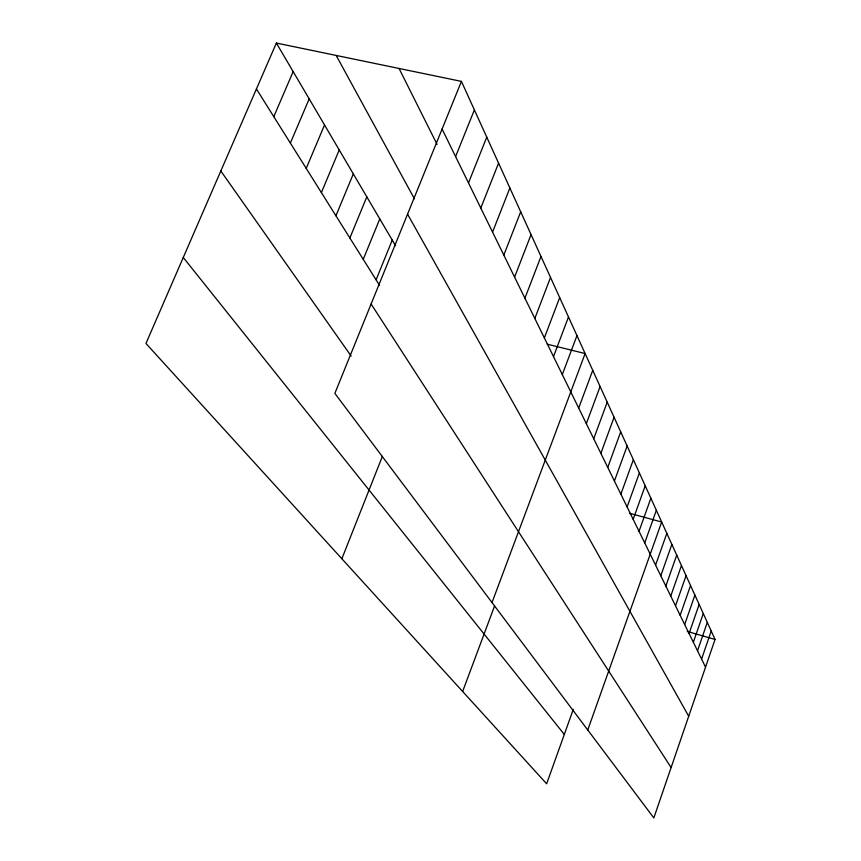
<?xml version="1.0" encoding="UTF-8"?>
<svg xmlns="http://www.w3.org/2000/svg" width="861" height="861" viewBox="0 0 861 861"><rect width="100%" height="100%" fill="white"/><g stroke="black" fill="none" stroke-linecap="round" stroke-linejoin="round"><path stroke-width="1.29" d="M701.586 659.063L711.218 631.027M461.421 81.386L715.05 639.432L653.833 817.95L334.854 393.38L461.421 81.386L276.359 43.05L145.95 343.464L546.638 783.79L573.318 709.281M693.353 642.252L703.276 613.538M697.518 650.776L707.301 622.395M684.678 624.537L694.902 595.112M689.069 633.513L699.143 604.454M675.519 605.832L686.066 575.665M680.158 615.314L690.544 585.523M670.751 596.081L681.46 565.537M660.785 575.74L671.849 544.4M665.844 586.061L676.724 555.119M655.587 565.117L666.834 533.357M644.717 542.914L656.351 510.293M587.762 729.999L661.668 521.992L629.434 513.264M639.034 531.291L650.862 498.228M627.109 506.957L639.379 472.947M633.169 519.312L645.212 485.787M620.867 494.192L633.352 459.699M614.42 481.019L627.142 446.02M607.748 467.394L620.716 431.888M593.724 438.755L607.209 402.162M600.86 453.316L614.076 417.273M586.341 423.677L600.095 386.524M578.7 408.06L592.734 370.327M492.008 602.56L585.114 353.548L547.284 344.196M462.637 691.48L494.558 605.993M562.308 374.578L576.956 335.607M553.505 356.605L568.486 316.966M544.356 337.91L559.682 297.605M534.832 318.462L550.523 277.446M524.919 298.207L540.988 256.47M514.587 277.102L531.054 234.612M503.814 255.082L520.69 211.806M492.557 232.093L509.873 188.01M341.86 558.746L382.381 456.373M480.793 208.071L498.573 163.149M468.492 182.941L486.756 137.147M455.598 156.616L474.379 109.917M376.096 279.825L392.239 240.079M363.245 259.333L379.787 218.909M349.867 238.002L366.818 196.868M335.93 215.767L353.322 173.9M321.39 192.584L339.234 149.965M306.215 168.379L324.543 124.974M290.361 143.098L309.196 98.886M273.787 116.655L293.16 71.603M687.272 631.457L715.05 639.432M183.275 257.493L564.31 734.455M220.825 170.984L351.159 356.067M371.113 303.998L671.117 767.538M256.427 88.963L379.518 285.303M276.359 43.05L395.565 245.74M407.565 214.141L688.692 716.266M336.167 55.438L414.41 198.783M399.073 68.471L437.065 144.39M442.091 129.021L705.536 667.157"/></g></svg>
